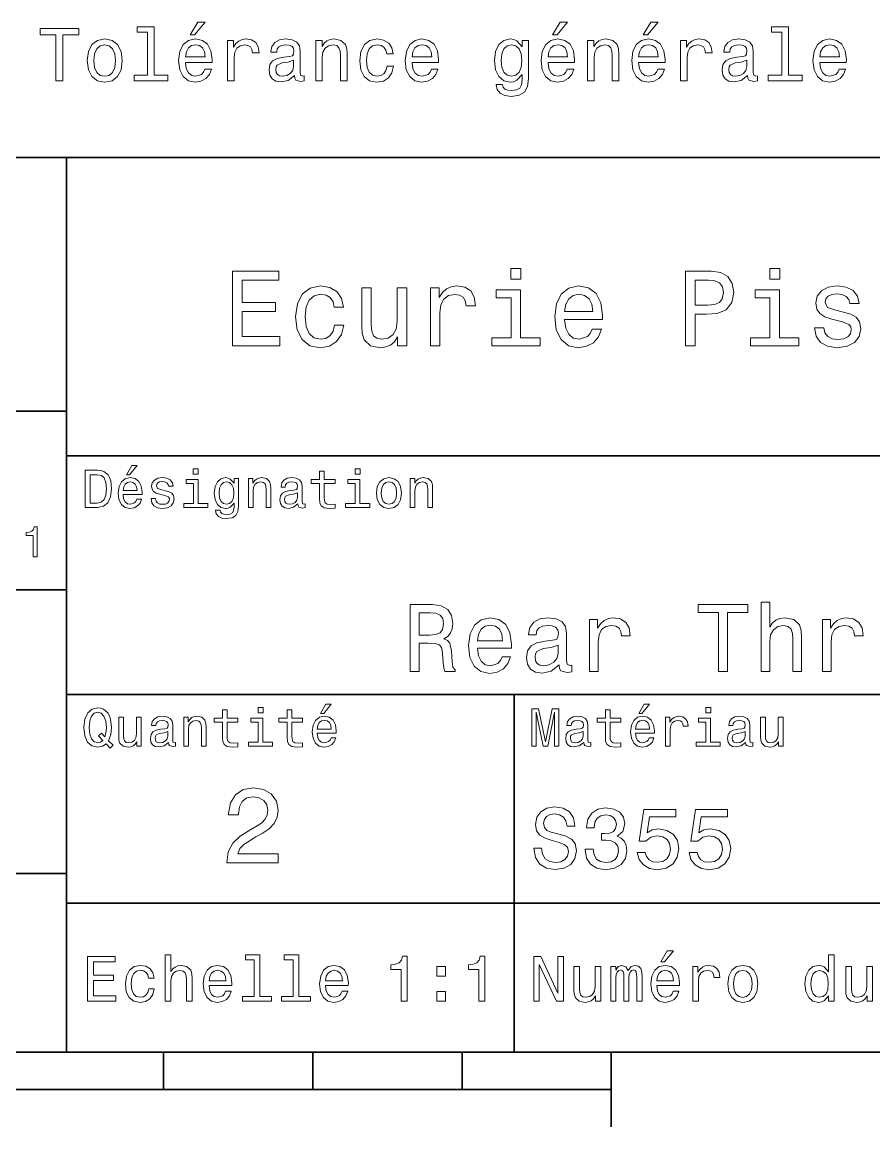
# Model space of a CAD drawing. Extents: x 0 to 297, y 0 to 210.
# Drawn here: x 159 to 216.1, y 5 to 79.1 of the extents above; entities that cross this region are included whole.
import ezdxf

# ---------------------------------------------------------------- set-up
doc = ezdxf.new("R2010")
doc.units = 0

msp = doc.modelspace()

# ---------------------------------------------------------------- linework, layer by layer
at = {"color": 7, "lineweight": 35}
for p, q in [((97, 70), (287, 70)), ((162, 10), (162, 70)), ((97, 53), (162, 53)), ((162, 50), (287, 50)), ((97, 41), (162, 41)), ((162, 34), (287, 34)), ((97, 22), (162, 22)), ((162, 20), (287, 20)), ((10, 10), (287, 10)), ((97, 10), (287, 10)), ((98.5, 7.5), (198.5, 7.5))]:
    msp.add_line(p, q, dxfattribs=at)
at = {"color": 7, "lineweight": 35, "ltscale": 0.35}
msp.add_line((192, 20), (192, 34), dxfattribs=at)
at = {"color": 7, "lineweight": 35, "ltscale": 0.25}
msp.add_line((192, 10), (192, 20), dxfattribs=at)
at = {"color": 7, "lineweight": 35, "ltscale": 0.0625}
for p, q in [((168.5, 10), (168.5, 7.5)), ((178.5, 10), (178.5, 7.5)), ((188.5, 10), (188.5, 7.5))]:
    msp.add_line(p, q, dxfattribs=at)
at = {"color": 7, "lineweight": 35, "ltscale": 0.125}
msp.add_line((198.5, 10), (198.5, 5), dxfattribs=at)
at = {"color": 7, "lineweight": 13}
for points in [[(161.286026, 75.143372), (161.75, 75.143372), (161.75, 78.219742), (162.809082, 78.219742), (162.809082, 78.643372), (160.221909, 78.643372), (160.221909, 78.219742), (161.286026, 78.219742)], [(167.42868, 78.391212), (167.42868, 75.516571), (166.515854, 75.516571), (166.515854, 75.143372), (168.780258, 75.143372), (168.780258, 75.516571), (167.872482, 75.516571), (167.872482, 78.764412), (166.732712, 78.764412), (166.732712, 78.391212)], [(170.278091, 78.219742), (170.575653, 78.219742), (171.276657, 79.077087), (170.782425, 79.077087)], [(194.566284, 78.219742), (194.863831, 78.219742), (195.564835, 79.077087), (195.070602, 79.077087)], [(200.638321, 78.219742), (200.935883, 78.219742), (201.636887, 79.077087), (201.142639, 79.077087)], [(209.932983, 78.391212), (209.932983, 75.516571), (209.020172, 75.516571), (209.020172, 75.143372), (211.284576, 75.143372), (211.284576, 75.516571), (210.376801, 75.516571), (210.376801, 78.764412), (209.23703, 78.764412), (209.23703, 78.391212)], [(163.378967, 76.494957), (163.459656, 75.879684), (163.69165, 75.425789), (164.059799, 75.143372), (164.554031, 75.047554), (165.043228, 75.143372), (165.411377, 75.420746), (165.643372, 75.874641), (165.729111, 76.494957), (165.643372, 77.110229), (165.411377, 77.56916), (165.043228, 77.846542), (164.554031, 77.947403), (164.059799, 77.846542), (163.69165, 77.564117), (163.459656, 77.110229)], [(169.970459, 76.368874), (171.745682, 76.368874), (171.750717, 76.575645), (171.670029, 77.155617), (171.44812, 77.58934), (171.095108, 77.851585), (170.626083, 77.947403), (170.167145, 77.846542), (169.814117, 77.564117), (169.587173, 77.105186), (169.506485, 76.5), (169.582138, 75.879684), (169.809082, 75.425789), (170.157059, 75.143372), (170.610947, 75.047554), (171.004318, 75.113113), (171.327087, 75.284584), (171.564117, 75.556915), (171.700287, 75.920029), (171.261536, 75.920029), (171.170746, 75.7183), (171.039627, 75.567001), (170.666428, 75.445969), (170.378967, 75.501442), (170.162109, 75.677956), (170.020889, 75.965416), (169.970459, 76.353745)], [(172.784576, 75.143372), (173.228394, 75.143372), (173.228394, 76.691643), (173.273773, 77.064842), (173.409943, 77.33213), (173.631851, 77.493515), (173.929398, 77.548988), (174.151291, 77.513687), (174.317719, 77.412827), (174.418594, 77.241356), (174.453888, 77.009369), (174.90274, 77.009369), (174.842224, 77.41787), (174.675797, 77.710373), (174.398422, 77.886887), (174.020172, 77.947403), (173.76297, 77.907059), (173.541061, 77.806198), (173.344376, 77.634727), (173.188034, 77.40274), (173.188034, 77.851585), (172.784576, 77.851585)], [(177.26297, 75.496399), (177.26297, 75.48127), (177.288177, 75.309799), (177.363831, 75.188759), (177.681549, 75.092941), (177.92868, 75.133286), (177.92868, 75.476227), (177.822769, 75.461098), (177.681549, 75.526657), (177.656342, 75.728386), (177.656342, 77.130402), (177.595825, 77.488472), (177.419312, 77.740631), (177.111664, 77.89193), (176.677948, 77.947403), (176.254318, 77.886887), (175.94165, 77.715416), (175.744965, 77.448128), (175.679398, 77.0951), (175.679398, 77.064842), (176.077805, 77.064842), (176.113113, 77.276657), (176.22406, 77.427956), (176.405624, 77.51873), (176.662827, 77.554031), (176.909943, 77.528816), (177.086456, 77.453171), (177.192368, 77.322044), (177.227661, 77.140488), (177.207489, 76.928673), (177.126801, 76.822769), (176.925079, 76.772331), (176.546829, 76.731987), (176.113113, 76.641212), (175.805481, 76.479828), (175.623917, 76.227669), (175.568451, 75.854469), (175.618881, 75.521614), (175.775223, 75.274498), (176.027374, 75.118156), (176.375366, 75.062683), (176.844376, 75.168587)], [(178.690201, 75.143372), (179.134003, 75.143372), (179.134003, 76.706772), (179.179398, 77.064842), (179.325653, 77.327087), (179.552597, 77.488472), (179.855194, 77.548988), (180.09726, 77.498558), (180.248566, 77.362389), (180.324203, 77.135445), (180.349426, 76.832855), (180.349426, 75.143372), (180.793228, 75.143372), (180.793228, 76.92363), (180.773056, 77.2817), (180.682281, 77.579254), (180.384735, 77.851585), (179.920746, 77.947403), (179.663544, 77.912102), (179.446686, 77.816284), (179.260086, 77.6549), (179.113831, 77.438042), (179.113831, 77.851585), (178.690201, 77.851585)], [(183.451004, 76.953888), (183.889771, 76.953888), (183.798996, 77.357346), (183.582138, 77.675072), (183.244232, 77.871758), (182.805481, 77.947403), (182.32132, 77.846542), (181.953171, 77.564117), (181.721191, 77.105186), (181.640488, 76.489914), (181.716141, 75.879684), (181.943085, 75.425789), (182.301147, 75.143372), (182.790344, 75.047554), (183.22406, 75.123199), (183.561966, 75.335014), (183.793945, 75.66787), (183.894806, 76.111671), (183.471191, 76.111671), (183.395538, 75.829254), (183.254318, 75.617432), (183.052597, 75.486313), (182.805481, 75.445969), (182.497833, 75.511528), (182.27594, 75.713257), (182.139771, 76.041069), (182.094376, 76.505043), (182.139771, 76.958931), (182.280975, 77.286743), (182.507935, 77.488472), (182.805481, 77.559074), (183.067719, 77.513687), (183.264404, 77.397697), (183.395538, 77.206055)], [(185.150574, 76.368874), (186.925797, 76.368874), (186.930832, 76.575645), (186.850143, 77.155617), (186.628235, 77.58934), (186.275223, 77.851585), (185.806198, 77.947403), (185.34726, 77.846542), (184.994232, 77.564117), (184.767288, 77.105186), (184.6866, 76.5), (184.762253, 75.879684), (184.989197, 75.425789), (185.337173, 75.143372), (185.791061, 75.047554), (186.184433, 75.113113), (186.507202, 75.284584), (186.744232, 75.556915), (186.880402, 75.920029), (186.44165, 75.920029), (186.350861, 75.7183), (186.219742, 75.567001), (185.846542, 75.445969), (185.559082, 75.501442), (185.342224, 75.677956), (185.201004, 75.965416), (185.150574, 76.353745)], [(192.942368, 75.264412), (192.942368, 77.851585), (192.518738, 77.851585), (192.518738, 77.412827), (192.170746, 77.811241), (191.958939, 77.912102), (191.721893, 77.947403), (191.293228, 77.846542), (190.960373, 77.564117), (190.743515, 77.110229), (190.667862, 76.5), (190.743515, 75.884727), (190.960373, 75.430832), (191.293228, 75.143372), (191.721893, 75.047554), (191.963974, 75.082855), (192.16571, 75.17363), (192.518738, 75.556915), (192.518738, 75.17363), (192.478394, 74.87104), (192.367432, 74.654175), (192.155609, 74.528099), (191.837891, 74.482712), (191.560516, 74.51297), (191.363831, 74.588615), (191.247833, 74.719742), (191.21254, 74.896255), (190.783859, 74.896255), (190.783859, 74.876083), (190.849426, 74.553314), (191.051147, 74.311241), (191.373917, 74.1549), (191.812683, 74.099426), (192.337173, 74.175072), (192.68515, 74.386887), (192.881836, 74.755043)], [(194.258636, 76.368874), (196.033859, 76.368874), (196.03891, 76.575645), (195.958206, 77.155617), (195.736313, 77.58934), (195.383286, 77.851585), (194.914261, 77.947403), (194.455322, 77.846542), (194.102295, 77.564117), (193.875366, 77.105186), (193.794662, 76.5), (193.870316, 75.879684), (194.09726, 75.425789), (194.445251, 75.143372), (194.899139, 75.047554), (195.292511, 75.113113), (195.615265, 75.284584), (195.852295, 75.556915), (195.988464, 75.920029), (195.549713, 75.920029), (195.458923, 75.7183), (195.327805, 75.567001), (194.954605, 75.445969), (194.667145, 75.501442), (194.450287, 75.677956), (194.309082, 75.965416), (194.258636, 76.353745)], [(196.906342, 75.143372), (197.350143, 75.143372), (197.350143, 76.706772), (197.395538, 77.064842), (197.541779, 77.327087), (197.768738, 77.488472), (198.07132, 77.548988), (198.3134, 77.498558), (198.464691, 77.362389), (198.540344, 77.135445), (198.565552, 76.832855), (198.565552, 75.143372), (199.009369, 75.143372), (199.009369, 76.92363), (198.989197, 77.2817), (198.898407, 77.579254), (198.600861, 77.851585), (198.136887, 77.947403), (197.879684, 77.912102), (197.662827, 77.816284), (197.476227, 77.6549), (197.329971, 77.438042), (197.329971, 77.851585), (196.906342, 77.851585)], [(200.330688, 76.368874), (202.105896, 76.368874), (202.110947, 76.575645), (202.030258, 77.155617), (201.80835, 77.58934), (201.455322, 77.851585), (200.986313, 77.947403), (200.527374, 77.846542), (200.174347, 77.564117), (199.947403, 77.105186), (199.866714, 76.5), (199.942352, 75.879684), (200.169312, 75.425789), (200.517288, 75.143372), (200.971176, 75.047554), (201.364548, 75.113113), (201.687317, 75.284584), (201.924347, 75.556915), (202.060516, 75.920029), (201.62175, 75.920029), (201.530975, 75.7183), (201.399857, 75.567001), (201.026657, 75.445969), (200.739197, 75.501442), (200.522339, 75.677956), (200.381119, 75.965416), (200.330688, 76.353745)], [(203.144806, 75.143372), (203.588608, 75.143372), (203.588608, 76.691643), (203.634003, 77.064842), (203.770172, 77.33213), (203.992065, 77.493515), (204.289612, 77.548988), (204.51152, 77.513687), (204.677948, 77.412827), (204.778809, 77.241356), (204.814117, 77.009369), (205.26297, 77.009369), (205.202454, 77.41787), (205.036011, 77.710373), (204.758636, 77.886887), (204.380402, 77.947403), (204.123199, 77.907059), (203.901291, 77.806198), (203.704605, 77.634727), (203.548264, 77.40274), (203.548264, 77.851585), (203.144806, 77.851585)], [(207.623199, 75.496399), (207.623199, 75.48127), (207.648407, 75.309799), (207.72406, 75.188759), (208.041779, 75.092941), (208.288895, 75.133286), (208.288895, 75.476227), (208.182983, 75.461098), (208.041779, 75.526657), (208.016571, 75.728386), (208.016571, 77.130402), (207.956055, 77.488472), (207.779541, 77.740631), (207.471893, 77.89193), (207.038177, 77.947403), (206.614548, 77.886887), (206.301865, 77.715416), (206.105179, 77.448128), (206.039612, 77.0951), (206.039612, 77.064842), (206.438034, 77.064842), (206.473343, 77.276657), (206.58429, 77.427956), (206.765839, 77.51873), (207.023041, 77.554031), (207.270172, 77.528816), (207.446686, 77.453171), (207.552582, 77.322044), (207.587891, 77.140488), (207.567719, 76.928673), (207.48703, 76.822769), (207.285294, 76.772331), (206.907059, 76.731987), (206.473343, 76.641212), (206.165695, 76.479828), (205.984146, 76.227669), (205.928665, 75.854469), (205.979095, 75.521614), (206.135437, 75.274498), (206.387604, 75.118156), (206.73558, 75.062683), (207.204605, 75.168587)], [(212.474777, 76.368874), (214.25, 76.368874), (214.255035, 76.575645), (214.174347, 77.155617), (213.952438, 77.58934), (213.599411, 77.851585), (213.130402, 77.947403), (212.671463, 77.846542), (212.318436, 77.564117), (212.091492, 77.105186), (212.010803, 76.5), (212.086456, 75.879684), (212.313385, 75.425789), (212.661377, 75.143372), (213.115265, 75.047554), (213.508636, 75.113113), (213.831406, 75.284584), (214.068436, 75.556915), (214.204605, 75.920029), (213.765839, 75.920029), (213.675064, 75.7183), (213.543945, 75.567001), (213.170746, 75.445969), (212.88327, 75.501442), (212.666412, 75.677956), (212.525208, 75.965416), (212.474777, 76.353745)], [(163.832855, 76.5), (163.878235, 76.953888), (164.019455, 77.2817), (164.246399, 77.483429), (164.554031, 77.554031), (164.856628, 77.483429), (165.083572, 77.286743), (165.224777, 76.953888), (165.275223, 76.5), (165.224777, 76.041069), (165.083572, 75.708214), (164.856628, 75.506485), (164.554031, 75.440926), (164.246399, 75.506485), (164.019455, 75.708214), (163.878235, 76.041069)], [(169.970459, 76.742073), (170.02594, 77.090057), (170.162109, 77.34726), (170.368881, 77.503601), (170.641205, 77.559074), (170.908508, 77.503601), (171.11528, 77.34726), (171.241348, 77.090057), (171.286743, 76.742073)], [(185.150574, 76.742073), (185.206055, 77.090057), (185.342224, 77.34726), (185.548996, 77.503601), (185.82132, 77.559074), (186.088623, 77.503601), (186.295395, 77.34726), (186.421478, 77.090057), (186.466858, 76.742073)], [(191.126801, 76.5), (191.172195, 76.948845), (191.30835, 77.2817), (191.520172, 77.478386), (191.802597, 77.548988), (192.100143, 77.478386), (192.322052, 77.2817), (192.458221, 76.948845), (192.508636, 76.5), (192.458221, 76.041069), (192.322052, 75.713257), (192.100143, 75.511528), (191.802597, 75.445969), (191.520172, 75.511528), (191.30835, 75.713257), (191.172195, 76.046112)], [(194.258636, 76.742073), (194.314117, 77.090057), (194.450287, 77.34726), (194.657059, 77.503601), (194.929398, 77.559074), (195.196686, 77.503601), (195.403458, 77.34726), (195.529541, 77.090057), (195.574921, 76.742073)], [(200.330688, 76.742073), (200.386169, 77.090057), (200.522339, 77.34726), (200.729095, 77.503601), (201.001434, 77.559074), (201.268738, 77.503601), (201.475494, 77.34726), (201.601578, 77.090057), (201.646973, 76.742073)], [(212.474777, 76.742073), (212.530243, 77.090057), (212.666412, 77.34726), (212.873199, 77.503601), (213.145523, 77.559074), (213.412811, 77.503601), (213.619598, 77.34726), (213.745667, 77.090057), (213.791061, 76.742073)], [(177.21254, 76.091499), (177.152023, 75.829254), (176.990631, 75.627518), (176.748566, 75.496399), (176.451004, 75.451012), (176.259369, 75.476227), (176.123199, 75.556915), (176.03746, 75.698128), (176.012253, 75.894814), (176.032425, 76.071327), (176.113113, 76.197403), (176.435883, 76.338615), (176.844376, 76.399132), (177.21254, 76.520172)], [(207.572754, 76.091499), (207.512238, 75.829254), (207.350861, 75.627518), (207.10878, 75.496399), (206.811234, 75.451012), (206.619598, 75.476227), (206.483429, 75.556915), (206.39769, 75.698128), (206.372467, 75.894814), (206.392639, 76.071327), (206.473343, 76.197403), (206.796112, 76.338615), (207.204605, 76.399132), (207.572754, 76.520172)], [(173.109512, 57.381123), (176.279541, 57.381123), (176.279541, 57.986309), (173.772339, 57.986309), (173.772339, 59.679394), (176.005768, 59.679394), (176.005768, 60.277374), (173.772339, 60.277374), (173.772339, 61.775936), (176.221893, 61.775936), (176.221893, 62.381123), (173.109512, 62.381123)], [(192.439484, 62.554031), (191.769455, 62.554031), (191.769455, 61.833572), (192.439484, 61.833572)], [(203.462524, 57.381123), (204.125351, 57.381123), (204.125351, 59.492073), (204.860229, 59.492073), (205.602295, 59.528095), (206.193085, 59.780258), (206.574921, 60.270172), (206.704605, 60.940201), (206.603745, 61.559795), (206.315552, 62.013687), (205.840057, 62.287464), (205.191635, 62.381123), (203.462524, 62.381123)], [(209.788177, 62.554031), (209.118149, 62.554031), (209.118149, 61.833572), (209.788177, 61.833572)], [(205.01152, 61.76873), (205.443802, 61.725502), (205.760803, 61.588615), (205.94812, 61.336452), (206.01297, 60.940201), (205.940918, 60.522331), (205.746399, 60.270172), (205.414978, 60.140488), (204.96109, 60.104465), (204.125351, 60.104465), (204.125351, 61.76873)], [(179.932281, 59.967579), (180.559082, 59.967579), (180.429398, 60.543945), (180.119598, 60.997837), (179.636887, 61.278816), (179.010086, 61.386887), (178.318436, 61.242794), (177.792511, 60.839336), (177.46109, 60.183716), (177.345825, 59.304752), (177.453888, 58.432995), (177.778091, 57.78458), (178.289627, 57.381123), (178.988464, 57.244236), (179.608063, 57.352303), (180.090775, 57.6549), (180.42218, 58.130402), (180.566284, 58.764408), (179.96109, 58.764408), (179.853027, 58.36095), (179.651291, 58.058357), (179.363113, 57.871037), (179.010086, 57.8134), (178.570602, 57.907059), (178.253601, 58.195244), (178.059082, 58.663544), (177.994232, 59.326366), (178.059082, 59.974781), (178.260803, 60.443081), (178.585007, 60.731266), (179.010086, 60.83213), (179.38472, 60.767288), (179.66571, 60.601585), (179.853027, 60.327808)], [(184.788177, 61.25), (184.154175, 61.25), (184.154175, 59.016571), (184.082123, 58.497837), (183.873199, 58.123196), (183.548996, 57.892651), (183.123917, 57.820602), (182.785294, 57.878242), (182.569168, 58.051151), (182.446686, 58.346542), (182.417862, 58.764408), (182.417862, 61.25), (181.783859, 61.25), (181.783859, 58.706772), (181.805481, 58.195244), (181.942368, 57.770172), (182.360229, 57.381123), (183.030258, 57.244236), (183.390488, 57.294666), (183.700287, 57.424351), (183.966858, 57.647694), (184.182999, 57.971901), (184.182999, 57.381123), (184.788177, 57.381123)], [(186.380402, 57.381123), (187.014404, 57.381123), (187.014404, 59.592937), (187.079254, 60.12608), (187.273773, 60.507923), (187.590775, 60.738472), (188.015854, 60.817722), (188.332855, 60.767288), (188.570602, 60.623199), (188.714691, 60.378242), (188.765121, 60.046829), (189.406342, 60.046829), (189.319885, 60.630402), (189.082123, 61.048271), (188.685883, 61.30043), (188.145538, 61.386887), (187.778091, 61.32925), (187.46109, 61.185158), (187.180115, 60.940201), (186.956772, 60.608788), (186.956772, 61.25), (186.380402, 61.25)], [(192.417862, 57.914265), (192.417862, 61.120316), (190.789627, 61.120316), (190.789627, 60.579971), (191.783859, 60.579971), (191.783859, 57.914265), (190.48703, 57.914265), (190.48703, 57.381123), (193.729111, 57.381123), (193.729111, 57.914265)], [(195.37175, 59.131844), (197.907776, 59.131844), (197.914978, 59.427231), (197.799713, 60.255764), (197.482712, 60.875359), (196.978378, 61.25), (196.30835, 61.386887), (195.65274, 61.242794), (195.148407, 60.839336), (194.824203, 60.183716), (194.708923, 59.319164), (194.817001, 58.432995), (195.141205, 57.78458), (195.638321, 57.381123), (196.286743, 57.244236), (196.848694, 57.337894), (197.309799, 57.582851), (197.648407, 57.971901), (197.842941, 58.490631), (197.216141, 58.490631), (197.086456, 58.20245), (196.899139, 57.986309), (196.365997, 57.8134), (195.955322, 57.892651), (195.645538, 58.14481), (195.443802, 58.555473), (195.37175, 59.110229)], [(195.37175, 59.664986), (195.451004, 60.162102), (195.645538, 60.529537), (195.940918, 60.75288), (196.329971, 60.83213), (196.711807, 60.75288), (197.007202, 60.529537), (197.187317, 60.162102), (197.252167, 59.664986)], [(209.766571, 57.914265), (209.766571, 61.120316), (208.138321, 61.120316), (208.138321, 60.579971), (209.132568, 60.579971), (209.132568, 57.914265), (207.835724, 57.914265), (207.835724, 57.381123), (211.077805, 57.381123), (211.077805, 57.914265)], [(214.060516, 59.636166), (213.44812, 59.780258), (212.994232, 59.945965), (212.842941, 60.28458), (212.886169, 60.522331), (213.03746, 60.695244), (213.282425, 60.803314), (213.635437, 60.846542), (213.97406, 60.803314), (214.240631, 60.67363), (214.413544, 60.479107), (214.485596, 60.219738), (215.105194, 60.219738), (215.105194, 60.23415), (214.997116, 60.70245), (214.701721, 61.069885), (214.240631, 61.30043), (213.635437, 61.386887), (213.023056, 61.30043), (212.57637, 61.062679), (212.29538, 60.709652), (212.208939, 60.262966), (212.273773, 59.830688), (212.475494, 59.528095), (212.806915, 59.311958), (213.289627, 59.16066), (213.995682, 58.987751), (214.427948, 58.807636), (214.543228, 58.663544), (214.586456, 58.447407), (214.521606, 58.180836), (214.348694, 57.979107), (214.067719, 57.849422), (213.693085, 57.806194), (213.296829, 57.849422), (213.008636, 58.000721), (212.814117, 58.245674), (212.734863, 58.584293), (212.122482, 58.584293), (212.223343, 58.007923), (212.518738, 57.590057), (212.98703, 57.337894), (213.635437, 57.244236), (214.312683, 57.337894), (214.809799, 57.590057), (215.112396, 57.993515), (215.220459, 58.519451), (215.141205, 58.973343), (214.917862, 59.283138), (214.55043, 59.484871)], [(164.080688, 49.030979), (163.248566, 49.030979), (163.248566, 46.530979), (164.080688, 46.530979), (164.473343, 46.610229), (164.765137, 46.851585), (164.945251, 47.244236), (165.010086, 47.780979), (164.952454, 48.328529), (164.880402, 48.544666), (164.779541, 48.717579), (164.487747, 48.951729), (164.296829, 49.009365)], [(166.004318, 48.728386), (166.216858, 48.728386), (166.717575, 49.340778), (166.364548, 49.340778)], [(170.824203, 49.117435), (170.489197, 49.117435), (170.489197, 48.757202), (170.824203, 48.757202)], [(178.943802, 48.130402), (178.943802, 47.161381), (178.965424, 46.84798), (179.066284, 46.631844), (179.268005, 46.505764), (179.610229, 46.462536), (179.984863, 46.480545), (179.984863, 46.754322), (179.71109, 46.732708), (179.46254, 46.761528), (179.329254, 46.851585), (179.271606, 47.00288), (179.260803, 47.215416), (179.260803, 48.130402), (179.984863, 48.130402), (179.984863, 48.400574), (179.260803, 48.400574), (179.260803, 48.966137), (178.943802, 48.966137), (178.943802, 48.400574), (178.396255, 48.400574), (178.396255, 48.130402)], [(181.667145, 49.117435), (181.332138, 49.117435), (181.332138, 48.757202), (181.667145, 48.757202)], [(164.055481, 48.731987), (164.329254, 48.677952), (164.516571, 48.512245), (164.628235, 48.216858), (164.664261, 47.780979), (164.624634, 47.359509), (164.51297, 47.064121), (164.322052, 46.887608), (164.055481, 46.829971), (163.583572, 46.829971), (163.583572, 48.731987)], [(165.784576, 47.406338), (167.052597, 47.406338), (167.056198, 47.554035), (166.998566, 47.9683), (166.840057, 48.278099), (166.587891, 48.465416), (166.252884, 48.533859), (165.925079, 48.461815), (165.672913, 48.260086), (165.510803, 47.932278), (165.453171, 47.5), (165.507202, 47.056915), (165.669312, 46.732708), (165.917862, 46.530979), (166.242081, 46.462536), (166.523056, 46.509365), (166.753601, 46.631844), (166.922913, 46.826366), (167.020172, 47.085735), (166.706772, 47.085735), (166.641937, 46.941643), (166.548264, 46.833572), (166.281708, 46.747116), (166.07637, 46.786743), (165.921463, 46.912823), (165.820602, 47.118156), (165.784576, 47.395531)], [(165.784576, 47.672909), (165.824203, 47.921471), (165.921463, 48.105186), (166.069168, 48.216858), (166.263687, 48.256485), (166.454605, 48.216858), (166.60231, 48.105186), (166.692368, 47.921471), (166.724777, 47.672909)], [(168.623199, 47.658501), (168.317001, 47.730545), (168.090057, 47.8134), (168.014404, 47.982708), (168.036026, 48.101585), (168.111664, 48.188038), (168.234146, 48.242073), (168.41066, 48.263687), (168.579971, 48.242073), (168.713257, 48.177231), (168.799713, 48.079971), (168.835739, 47.950287), (169.145538, 47.950287), (169.145538, 47.957493), (169.091492, 48.191643), (168.943802, 48.375359), (168.713257, 48.490635), (168.41066, 48.533859), (168.104462, 48.490635), (167.881119, 48.371758), (167.740631, 48.195244), (167.697403, 47.971901), (167.729828, 47.755764), (167.830688, 47.604465), (167.996399, 47.496399), (168.237747, 47.42075), (168.590775, 47.334293), (168.806915, 47.244236), (168.864548, 47.172188), (168.886169, 47.064121), (168.853745, 46.930836), (168.767288, 46.829971), (168.626801, 46.765129), (168.439484, 46.743515), (168.241348, 46.765129), (168.09726, 46.840778), (168, 46.963257), (167.960373, 47.132565), (167.654175, 47.132565), (167.704605, 46.844379), (167.85231, 46.635445), (168.086456, 46.509365), (168.41066, 46.462536), (168.749283, 46.509365), (168.997833, 46.635445), (169.149139, 46.837173), (169.203171, 47.100143), (169.163544, 47.327087), (169.05188, 47.481987), (168.868149, 47.582851)], [(170.8134, 46.79755), (170.8134, 48.400574), (169.999283, 48.400574), (169.999283, 48.130402), (170.496399, 48.130402), (170.496399, 46.79755), (169.847977, 46.79755), (169.847977, 46.530979), (171.469025, 46.530979), (171.469025, 46.79755)], [(173.518738, 46.617435), (173.518738, 48.465416), (173.216141, 48.465416), (173.216141, 48.152016), (172.967575, 48.4366), (172.816284, 48.508644), (172.646973, 48.533859), (172.340775, 48.461815), (172.103027, 48.260086), (171.94812, 47.935879), (171.894089, 47.5), (171.94812, 47.060516), (172.103027, 46.736309), (172.340775, 46.530979), (172.646973, 46.462536), (172.819885, 46.487751), (172.963974, 46.552593), (173.216141, 46.826366), (173.216141, 46.552593), (173.187317, 46.336456), (173.108063, 46.181557), (172.956772, 46.091499), (172.729828, 46.059078), (172.531708, 46.080692), (172.391205, 46.134727), (172.30835, 46.228386), (172.283142, 46.354465), (171.976944, 46.354465), (171.976944, 46.340057), (172.023773, 46.109509), (172.167862, 45.9366), (172.398407, 45.824928), (172.711823, 45.785301), (173.086456, 45.839336), (173.335022, 45.990635), (173.47551, 46.253601)], [(172.221909, 47.5), (172.254318, 47.820606), (172.351593, 48.058357), (172.502884, 48.198845), (172.704605, 48.249279), (172.917145, 48.198845), (173.075653, 48.058357), (173.172913, 47.820606), (173.208939, 47.5), (173.172913, 47.172188), (173.075653, 46.938038), (172.917145, 46.793949), (172.704605, 46.747116), (172.502884, 46.793949), (172.351593, 46.938038), (172.254318, 47.175793)], [(174.181549, 46.530979), (174.498566, 46.530979), (174.498566, 47.647694), (174.530975, 47.903458), (174.635452, 48.090778), (174.797546, 48.206051), (175.013687, 48.249279), (175.1866, 48.213257), (175.294662, 48.115993), (175.348709, 47.953888), (175.366714, 47.737751), (175.366714, 46.530979), (175.683716, 46.530979), (175.683716, 47.802593), (175.669312, 48.058357), (175.604462, 48.270893), (175.391937, 48.465416), (175.060516, 48.533859), (174.876801, 48.508644), (174.721909, 48.440201), (174.588623, 48.324928), (174.484146, 48.170029), (174.484146, 48.465416), (174.181549, 48.465416)], [(177.499283, 46.783142), (177.499283, 46.772335), (177.517288, 46.649857), (177.57132, 46.5634), (177.798264, 46.494957), (177.974777, 46.523773), (177.974777, 46.76873), (177.899139, 46.757923), (177.798264, 46.804756), (177.780258, 46.948845), (177.780258, 47.950287), (177.73703, 48.206051), (177.610947, 48.386166), (177.391205, 48.494236), (177.081406, 48.533859), (176.778824, 48.490635), (176.555481, 48.368156), (176.414978, 48.177231), (176.368149, 47.925072), (176.368149, 47.903458), (176.65274, 47.903458), (176.677948, 48.054756), (176.757202, 48.162823), (176.886887, 48.227665), (177.070602, 48.25288), (177.247116, 48.234871), (177.373199, 48.180836), (177.448853, 48.087173), (177.47406, 47.957493), (177.459656, 47.806194), (177.402023, 47.730545), (177.257919, 47.694523), (176.987747, 47.665707), (176.677948, 47.600864), (176.458206, 47.485592), (176.328537, 47.305473), (176.28891, 47.038906), (176.324921, 46.801151), (176.4366, 46.624638), (176.616714, 46.512966), (176.86528, 46.473343), (177.200287, 46.548992)], [(181.656342, 46.79755), (181.656342, 48.400574), (180.842224, 48.400574), (180.842224, 48.130402), (181.33934, 48.130402), (181.33934, 46.79755), (180.690918, 46.79755), (180.690918, 46.530979), (182.311966, 46.530979), (182.311966, 46.79755)], [(182.762253, 47.496399), (182.819885, 47.056915), (182.985596, 46.732708), (183.248566, 46.530979), (183.601593, 46.462536), (183.951004, 46.530979), (184.213974, 46.729107), (184.379684, 47.053314), (184.440918, 47.496399), (184.379684, 47.935879), (184.213974, 48.263687), (183.951004, 48.461815), (183.601593, 48.533859), (183.248566, 48.461815), (182.985596, 48.260086), (182.819885, 47.935879)], [(183.086456, 47.5), (183.118881, 47.824207), (183.219742, 48.058357), (183.381851, 48.20245), (183.601593, 48.25288), (183.817719, 48.20245), (183.979828, 48.061958), (184.080688, 47.824207), (184.116714, 47.5), (184.080688, 47.172188), (183.979828, 46.934437), (183.817719, 46.790344), (183.601593, 46.743515), (183.381851, 46.790344), (183.219742, 46.934437), (183.118881, 47.172188)], [(185.024506, 46.530979), (185.341492, 46.530979), (185.341492, 47.647694), (185.373917, 47.903458), (185.478394, 48.090778), (185.640488, 48.206051), (185.856628, 48.249279), (186.029541, 48.213257), (186.137604, 48.115993), (186.19165, 47.953888), (186.209656, 47.737751), (186.209656, 46.530979), (186.526657, 46.530979), (186.526657, 47.802593), (186.512253, 48.058357), (186.447403, 48.270893), (186.234879, 48.465416), (185.903458, 48.533859), (185.719742, 48.508644), (185.56485, 48.440201), (185.431564, 48.324928), (185.327087, 48.170029), (185.327087, 48.465416), (185.024506, 48.465416)], [(177.463257, 47.208214), (177.420029, 47.020893), (177.304749, 46.876801), (177.131851, 46.783142), (176.919312, 46.750721), (176.782425, 46.76873), (176.68515, 46.826366), (176.623917, 46.927231), (176.605911, 47.067722), (176.620316, 47.193802), (176.677948, 47.283859), (176.908508, 47.384727), (177.200287, 47.427952), (177.463257, 47.514408)], [(159.755051, 43.224785), (160.017288, 43.224785), (160.017288, 45.239193), (159.821335, 45.239193), (159.769455, 45.0634), (159.66571, 44.945248), (159.507202, 44.876083), (159.288193, 44.853027), (159.288193, 44.648415), (159.755051, 44.648415)], [(185.019455, 35.530258), (185.622482, 35.530258), (185.622482, 37.430115), (186.238464, 37.430115), (186.692368, 37.41066), (186.977661, 37.319885), (187.133286, 37.105907), (187.19812, 36.723343), (187.230545, 36.139767), (187.269455, 35.757202), (187.34726, 35.530258), (188.028091, 35.530258), (188.028091, 35.653458), (187.878967, 35.835014), (187.827087, 36.172188), (187.781693, 36.898415), (187.671463, 37.4366), (187.522339, 37.605186), (187.28891, 37.728386), (187.548264, 37.890488), (187.729828, 38.117435), (187.846542, 38.402737), (187.885452, 38.746395), (187.794662, 39.291065), (187.535294, 39.699566), (187.107346, 39.945965), (186.523773, 40.030258), (185.019455, 40.030258)], [(205.684433, 35.530258), (206.280975, 35.530258), (206.280975, 39.485588), (207.642654, 39.485588), (207.642654, 40.030258), (204.316284, 40.030258), (204.316284, 39.485588), (205.684433, 39.485588)], [(208.543945, 35.530258), (209.114548, 35.530258), (209.114548, 37.540344), (209.172913, 38.000721), (209.360947, 38.337894), (209.65274, 38.545387), (210.041779, 38.623199), (210.353027, 38.558357), (210.547546, 38.383286), (210.644806, 38.091499), (210.677231, 37.70245), (210.677231, 35.530258), (211.247833, 35.530258), (211.247833, 37.819164), (211.221893, 38.279537), (211.105194, 38.662102), (210.722626, 39.012245), (210.126083, 39.135445), (209.80188, 39.090057), (209.523056, 38.966858), (209.289627, 38.772331), (209.114548, 38.506485), (209.114548, 40.185879), (208.543945, 40.185879)], [(186.355179, 39.479107), (186.750717, 39.440201), (187.029541, 39.317001), (187.204605, 39.090057), (187.26297, 38.733429), (187.19812, 38.357346), (187.023056, 38.130402), (186.724777, 38.013687), (186.316284, 37.981266), (185.622482, 37.981266), (185.622482, 39.479107)], [(189.52594, 37.105907), (191.80835, 37.105907), (191.814835, 37.371758), (191.71109, 38.117435), (191.425797, 38.675072), (190.971893, 39.012245), (190.368881, 39.135445), (189.778824, 39.005764), (189.324921, 38.642651), (189.033142, 38.052593), (188.929398, 37.274494), (189.026657, 36.476944), (189.318436, 35.893372), (189.765854, 35.530258), (190.349426, 35.407059), (190.855179, 35.491352), (191.270172, 35.711815), (191.574921, 36.061958), (191.75, 36.528816), (191.185883, 36.528816), (191.069168, 36.269451), (190.900574, 36.074928), (190.420746, 35.919308), (190.051147, 35.990631), (189.772339, 36.217579), (189.590775, 36.587173), (189.52594, 37.086452)], [(189.52594, 37.585735), (189.59726, 38.033138), (189.772339, 38.363831), (190.038177, 38.564842), (190.388321, 38.636166), (190.731995, 38.564842), (190.997833, 38.363831), (191.159943, 38.033138), (191.218292, 37.585735)], [(194.998566, 35.98415), (194.998566, 35.964695), (195.030975, 35.744236), (195.128235, 35.588615), (195.536743, 35.465416), (195.854462, 35.517288), (195.854462, 35.958214), (195.718292, 35.938759), (195.536743, 36.023052), (195.504318, 36.282421), (195.504318, 38.085014), (195.426514, 38.545387), (195.19957, 38.869595), (194.804031, 39.064121), (194.246399, 39.135445), (193.701721, 39.057636), (193.299713, 38.837173), (193.046829, 38.493515), (192.96254, 38.039623), (192.96254, 38.000721), (193.474777, 38.000721), (193.520172, 38.273052), (193.662827, 38.467579), (193.896255, 38.584293), (194.226944, 38.629681), (194.544662, 38.59726), (194.771606, 38.5), (194.907776, 38.331409), (194.953171, 38.09798), (194.927231, 37.825645), (194.823486, 37.68948), (194.564117, 37.624638), (194.077805, 37.572765), (193.520172, 37.456051), (193.124634, 37.248558), (192.891205, 36.924351), (192.819885, 36.444523), (192.88472, 36.016571), (193.085739, 35.698845), (193.409943, 35.497837), (193.857346, 35.426514), (194.460373, 35.562679)], [(197.047546, 35.530258), (197.618149, 35.530258), (197.618149, 37.520893), (197.676514, 38.000721), (197.851578, 38.344379), (198.136887, 38.551872), (198.519455, 38.623199), (198.804749, 38.577808), (199.018738, 38.448124), (199.148407, 38.227665), (199.193802, 37.929394), (199.770889, 37.929394), (199.693085, 38.454609), (199.479111, 38.830692), (199.122482, 39.057636), (198.636169, 39.135445), (198.305481, 39.083572), (198.020172, 38.953888), (197.767288, 38.733429), (197.566284, 38.435158), (197.566284, 39.012245), (197.047546, 39.012245)], [(212.661377, 35.530258), (213.231995, 35.530258), (213.231995, 37.520893), (213.290344, 38.000721), (213.465424, 38.344379), (213.750717, 38.551872), (214.133286, 38.623199), (214.418579, 38.577808), (214.632568, 38.448124), (214.762238, 38.227665), (214.807632, 37.929394), (215.38472, 37.929394), (215.306915, 38.454609), (215.092941, 38.830692), (214.736313, 39.057636), (214.25, 39.135445), (213.919312, 39.083572), (213.634003, 38.953888), (213.381119, 38.733429), (213.180115, 38.435158), (213.180115, 39.012245), (212.661377, 39.012245)], [(194.933716, 36.749279), (194.855911, 36.412102), (194.648407, 36.152737), (194.337173, 35.98415), (193.954605, 35.925793), (193.708206, 35.958214), (193.533142, 36.061958), (193.422913, 36.243515), (193.390488, 36.496395), (193.416428, 36.723343), (193.520172, 36.885445), (193.93515, 37.067001), (194.460373, 37.14481), (194.933716, 37.30043)], [(179.015854, 32.728386), (179.228394, 32.728386), (179.729111, 33.340778), (179.376083, 33.340778)], [(200.341492, 32.728386), (200.554031, 32.728386), (201.054749, 33.340778), (200.701736, 33.340778)], [(164.642654, 30.685879), (164.916428, 30.401297), (165.107346, 30.592218), (164.811966, 30.894812), (164.963257, 31.305475), (165.010086, 31.780979), (164.941635, 32.339336), (164.862396, 32.56628), (164.757919, 32.753601), (164.46254, 33.009365), (164.282425, 33.074207), (164.08429, 33.099422), (163.702454, 33.009365), (163.41066, 32.757202), (163.223343, 32.342937), (163.158508, 31.780979), (163.223343, 31.219019), (163.407059, 30.804754), (163.698853, 30.54899), (164.08429, 30.462536), (164.39769, 30.520172)], [(164.41571, 30.916426), (164.260803, 30.801151), (164.08429, 30.765129), (163.850143, 30.829971), (163.666428, 31.024494), (163.543945, 31.341497), (163.504318, 31.780979), (163.543945, 32.216858), (163.662827, 32.537464), (163.846542, 32.731987), (164.08429, 32.80043), (164.318451, 32.731987), (164.502167, 32.533859), (164.621033, 32.213257), (164.664261, 31.780979), (164.631851, 31.40634), (164.5634, 31.150576), (164.329254, 31.395533), (164.13472, 31.211815)], [(172.438034, 32.130402), (172.438034, 31.161383), (172.459656, 30.847982), (172.560516, 30.631844), (172.762253, 30.505762), (173.104462, 30.462536), (173.479111, 30.480547), (173.479111, 30.754322), (173.205338, 30.732708), (172.956772, 30.761526), (172.823486, 30.851583), (172.765854, 31.002882), (172.755035, 31.215418), (172.755035, 32.130402), (173.479111, 32.130402), (173.479111, 32.400574), (172.755035, 32.400574), (172.755035, 32.966137), (172.438034, 32.966137), (172.438034, 32.400574), (171.890488, 32.400574), (171.890488, 32.130402)], [(175.161377, 33.117435), (174.82637, 33.117435), (174.82637, 32.757202), (175.161377, 32.757202)], [(176.775223, 32.130402), (176.775223, 31.161383), (176.796829, 30.847982), (176.89769, 30.631844), (177.099426, 30.505762), (177.44165, 30.462536), (177.816284, 30.480547), (177.816284, 30.754322), (177.542511, 30.732708), (177.293945, 30.761526), (177.16066, 30.851583), (177.103027, 31.002882), (177.092224, 31.215418), (177.092224, 32.130402), (177.816284, 32.130402), (177.816284, 32.400574), (177.092224, 32.400574), (177.092224, 32.966137), (176.775223, 32.966137), (176.775223, 32.400574), (176.227661, 32.400574), (176.227661, 32.130402)], [(193.183716, 30.530979), (193.46109, 30.530979), (193.46109, 32.80043), (193.929398, 30.530979), (194.239197, 30.530979), (194.703888, 32.80043), (194.703888, 30.530979), (194.984863, 30.530979), (194.984863, 33.030979), (194.545395, 33.030979), (194.08429, 30.826368), (193.626801, 33.030979), (193.183716, 33.030979)], [(198.100861, 32.130402), (198.100861, 31.161383), (198.122482, 30.847982), (198.223343, 30.631844), (198.425079, 30.505762), (198.767288, 30.462536), (199.141937, 30.480547), (199.141937, 30.754322), (198.868149, 30.732708), (198.619598, 30.761526), (198.486313, 30.851583), (198.42868, 31.002882), (198.417862, 31.215418), (198.417862, 32.130402), (199.141937, 32.130402), (199.141937, 32.400574), (198.417862, 32.400574), (198.417862, 32.966137), (198.100861, 32.966137), (198.100861, 32.400574), (197.553314, 32.400574), (197.553314, 32.130402)], [(205.161377, 33.117435), (204.82637, 33.117435), (204.82637, 32.757202), (205.161377, 32.757202)], [(166.998566, 32.465416), (166.681549, 32.465416), (166.681549, 31.348703), (166.645538, 31.089336), (166.541061, 30.902016), (166.378967, 30.786743), (166.166428, 30.750719), (165.997116, 30.779539), (165.889053, 30.865993), (165.827805, 31.013687), (165.8134, 31.222622), (165.8134, 32.465416), (165.496399, 32.465416), (165.496399, 31.193804), (165.507202, 30.93804), (165.575653, 30.725504), (165.784576, 30.530979), (166.119598, 30.462536), (166.299713, 30.487751), (166.454605, 30.552593), (166.587891, 30.664265), (166.695969, 30.826368), (166.695969, 30.530979), (166.998566, 30.530979)], [(168.824921, 30.78314), (168.824921, 30.772333), (168.842941, 30.649855), (168.896973, 30.5634), (169.123917, 30.494957), (169.30043, 30.523775), (169.30043, 30.768732), (169.224777, 30.757925), (169.123917, 30.804754), (169.105911, 30.948847), (169.105911, 31.950287), (169.062683, 32.206051), (168.9366, 32.386166), (168.716858, 32.494236), (168.407059, 32.533859), (168.104462, 32.490635), (167.881119, 32.368156), (167.740631, 32.177231), (167.693802, 31.925072), (167.693802, 31.903458), (167.978394, 31.903458), (168.003601, 32.054756), (168.082855, 32.162823), (168.21254, 32.227665), (168.396255, 32.25288), (168.572769, 32.234871), (168.698853, 32.180836), (168.77449, 32.087173), (168.799713, 31.957493), (168.785309, 31.806194), (168.727661, 31.730547), (168.583572, 31.694523), (168.3134, 31.665705), (168.003601, 31.600864), (167.783859, 31.48559), (167.654175, 31.305475), (167.614548, 31.038904), (167.650574, 30.801151), (167.762253, 30.62464), (167.942368, 30.512968), (168.190918, 30.473343), (168.52594, 30.54899)], [(169.844376, 30.530979), (170.161377, 30.530979), (170.161377, 31.647694), (170.193802, 31.903458), (170.298279, 32.090778), (170.460373, 32.206051), (170.676514, 32.249279), (170.849426, 32.213257), (170.957489, 32.115993), (171.011536, 31.95389), (171.029541, 31.737751), (171.029541, 30.530979), (171.346542, 30.530979), (171.346542, 31.802593), (171.332138, 32.058357), (171.267288, 32.270893), (171.054749, 32.465416), (170.723343, 32.533859), (170.539627, 32.508644), (170.38472, 32.440201), (170.251434, 32.324928), (170.146973, 32.170029), (170.146973, 32.465416), (169.844376, 32.465416)], [(175.150574, 30.79755), (175.150574, 32.400574), (174.336456, 32.400574), (174.336456, 32.130402), (174.833572, 32.130402), (174.833572, 30.79755), (174.185165, 30.79755), (174.185165, 30.530979), (175.806198, 30.530979), (175.806198, 30.79755)], [(178.796112, 31.40634), (180.064117, 31.40634), (180.067719, 31.554033), (180.010086, 31.9683), (179.851593, 32.278099), (179.599426, 32.465416), (179.264404, 32.533859), (178.9366, 32.461815), (178.684433, 32.260086), (178.522339, 31.932276), (178.464691, 31.5), (178.518738, 31.056915), (178.680832, 30.732708), (178.929398, 30.530979), (179.253601, 30.462536), (179.534576, 30.509365), (179.765137, 30.631844), (179.934433, 30.826368), (180.031708, 31.085733), (179.718292, 31.085733), (179.653458, 30.941643), (179.559799, 30.833572), (179.293228, 30.747118), (179.087891, 30.786743), (178.932999, 30.912823), (178.832138, 31.118155), (178.796112, 31.395533)], [(178.796112, 31.672911), (178.835739, 31.921469), (178.932999, 32.105186), (179.080688, 32.216858), (179.275208, 32.256485), (179.466141, 32.216858), (179.613831, 32.105186), (179.703888, 31.921469), (179.736313, 31.672911)], [(196.656342, 30.78314), (196.656342, 30.772333), (196.674347, 30.649855), (196.728394, 30.5634), (196.955338, 30.494957), (197.131851, 30.523775), (197.131851, 30.768732), (197.056198, 30.757925), (196.955338, 30.804754), (196.937317, 30.948847), (196.937317, 31.950287), (196.894089, 32.206051), (196.768005, 32.386166), (196.548264, 32.494236), (196.23848, 32.533859), (195.935883, 32.490635), (195.71254, 32.368156), (195.572052, 32.177231), (195.525223, 31.925072), (195.525223, 31.903458), (195.809799, 31.903458), (195.835022, 32.054756), (195.914261, 32.162823), (196.043945, 32.227665), (196.227661, 32.25288), (196.404175, 32.234871), (196.530258, 32.180836), (196.605911, 32.087173), (196.631119, 31.957493), (196.616714, 31.806194), (196.559082, 31.730547), (196.414978, 31.694523), (196.144806, 31.665705), (195.835022, 31.600864), (195.61528, 31.48559), (195.485596, 31.305475), (195.445969, 31.038904), (195.481995, 30.801151), (195.593658, 30.62464), (195.773773, 30.512968), (196.022339, 30.473343), (196.357346, 30.54899)], [(200.121765, 31.40634), (201.389771, 31.40634), (201.393372, 31.554033), (201.335739, 31.9683), (201.177231, 32.278099), (200.925079, 32.465416), (200.590057, 32.533859), (200.262253, 32.461815), (200.010086, 32.260086), (199.847977, 31.932276), (199.790344, 31.5), (199.844376, 31.056915), (200.006485, 30.732708), (200.255051, 30.530979), (200.579254, 30.462536), (200.860229, 30.509365), (201.090775, 30.631844), (201.260086, 30.826368), (201.357346, 31.085733), (201.043945, 31.085733), (200.979111, 30.941643), (200.885452, 30.833572), (200.618881, 30.747118), (200.413544, 30.786743), (200.258652, 30.912823), (200.157776, 31.118155), (200.121765, 31.395533)], [(200.121765, 31.672911), (200.161377, 31.921469), (200.258652, 32.105186), (200.406342, 32.216858), (200.600861, 32.256485), (200.791794, 32.216858), (200.939484, 32.105186), (201.029541, 31.921469), (201.061966, 31.672911)], [(202.131851, 30.530979), (202.448853, 30.530979), (202.448853, 31.636887), (202.481262, 31.903458), (202.578537, 32.094379), (202.73703, 32.209652), (202.94957, 32.249279), (203.108063, 32.224064), (203.226944, 32.152016), (203.298996, 32.029537), (203.324203, 31.863832), (203.644806, 31.863832), (203.601593, 32.155621), (203.482712, 32.364552), (203.284576, 32.490635), (203.014404, 32.533859), (202.830688, 32.505043), (202.672195, 32.432995), (202.531708, 32.310516), (202.420029, 32.144814), (202.420029, 32.465416), (202.131851, 32.465416)], [(205.150574, 30.79755), (205.150574, 32.400574), (204.336456, 32.400574), (204.336456, 32.130402), (204.833572, 32.130402), (204.833572, 30.79755), (204.185165, 30.79755), (204.185165, 30.530979), (205.806198, 30.530979), (205.806198, 30.79755)], [(207.499283, 30.78314), (207.499283, 30.772333), (207.517288, 30.649855), (207.57132, 30.5634), (207.798264, 30.494957), (207.974777, 30.523775), (207.974777, 30.768732), (207.899139, 30.757925), (207.798264, 30.804754), (207.780258, 30.948847), (207.780258, 31.950287), (207.73703, 32.206051), (207.610947, 32.386166), (207.391205, 32.494236), (207.081406, 32.533859), (206.778824, 32.490635), (206.555481, 32.368156), (206.414978, 32.177231), (206.368149, 31.925072), (206.368149, 31.903458), (206.65274, 31.903458), (206.677948, 32.054756), (206.757202, 32.162823), (206.886887, 32.227665), (207.070602, 32.25288), (207.247116, 32.234871), (207.373199, 32.180836), (207.448853, 32.087173), (207.47406, 31.957493), (207.459656, 31.806194), (207.402023, 31.730547), (207.257919, 31.694523), (206.987747, 31.665705), (206.677948, 31.600864), (206.458206, 31.48559), (206.328537, 31.305475), (206.28891, 31.038904), (206.324921, 30.801151), (206.4366, 30.62464), (206.616714, 30.512968), (206.86528, 30.473343), (207.200287, 30.54899)], [(210.010086, 32.465416), (209.693085, 32.465416), (209.693085, 31.348703), (209.657059, 31.089336), (209.552597, 30.902016), (209.390488, 30.786743), (209.177948, 30.750719), (209.008636, 30.779539), (208.900574, 30.865993), (208.83934, 31.013687), (208.824921, 31.222622), (208.824921, 32.465416), (208.507919, 32.465416), (208.507919, 31.193804), (208.518738, 30.93804), (208.587173, 30.725504), (208.796112, 30.530979), (209.131119, 30.462536), (209.311234, 30.487751), (209.466141, 30.552593), (209.599426, 30.664265), (209.707489, 30.826368), (209.707489, 30.530979), (210.010086, 30.530979)], [(168.78891, 31.208212), (168.745682, 31.020893), (168.630402, 30.876801), (168.457489, 30.78314), (168.244965, 30.750719), (168.108063, 30.768732), (168.010803, 30.826368), (167.94957, 30.927233), (167.931549, 31.067722), (167.945969, 31.193804), (168.003601, 31.283861), (168.234146, 31.384726), (168.52594, 31.427954), (168.78891, 31.514408)], [(196.620316, 31.208212), (196.577087, 31.020893), (196.461823, 30.876801), (196.28891, 30.78314), (196.07637, 30.750719), (195.939484, 30.768732), (195.842224, 30.826368), (195.780975, 30.927233), (195.76297, 31.067722), (195.777374, 31.193804), (195.835022, 31.283861), (196.065567, 31.384726), (196.357346, 31.427954), (196.620316, 31.514408)], [(207.463257, 31.208212), (207.420029, 31.020893), (207.304749, 30.876801), (207.131851, 30.78314), (206.919312, 30.750719), (206.782425, 30.768732), (206.68515, 30.826368), (206.623917, 30.927233), (206.605911, 31.067722), (206.620316, 31.193804), (206.677948, 31.283861), (206.908508, 31.384726), (207.200287, 31.427954), (207.463257, 31.514408)], [(172.742065, 22.700289), (176.178665, 22.700289), (176.178665, 23.319885), (173.462524, 23.319885), (173.613831, 23.658503), (173.873199, 23.939482), (174.672897, 24.45101), (175.097977, 24.667147), (175.573486, 24.976946), (175.912094, 25.337177), (176.106628, 25.762249), (176.178665, 26.244957), (176.056183, 26.850143), (175.717575, 27.325649), (175.198837, 27.628242), (174.528809, 27.736313), (173.837173, 27.613834), (173.311234, 27.275217), (172.97261, 26.734871), (172.857346, 26.021614), (172.857346, 25.92075), (173.512955, 25.92075), (173.512955, 25.978386), (173.577805, 26.4683), (173.772324, 26.828531), (174.082123, 27.059078), (174.492783, 27.138329), (174.91066, 27.066282), (175.220459, 26.886168), (175.42218, 26.605188), (175.494232, 26.252163), (175.443802, 25.92075), (175.306915, 25.639771), (175.076355, 25.394814), (174.759354, 25.178675), (174.33429, 24.948128), (173.628235, 24.501442), (173.131119, 24.025938), (172.835724, 23.449568), (172.742065, 22.721903)], [(193.824203, 23.680117), (193.299713, 23.680117), (193.414978, 23.069164), (193.703171, 22.619596), (194.146973, 22.348703), (194.746399, 22.250721), (195.340057, 22.342941), (195.783859, 22.596542), (196.066284, 22.994238), (196.170029, 23.518732), (196.083572, 23.991356), (195.841492, 24.296831), (195.44957, 24.49856), (194.925079, 24.648417), (194.47551, 24.757925), (194.181549, 24.884727), (194.014404, 25.069164), (193.96254, 25.357349), (194.014404, 25.616714), (194.164261, 25.812681), (194.394806, 25.945246), (194.711823, 25.991356), (195.034576, 25.933718), (195.288177, 25.778099), (195.455338, 25.518732), (195.536026, 25.167149), (196.060516, 25.167149), (196.060516, 25.178675), (195.968292, 25.720463), (195.697403, 26.12392), (195.270889, 26.377522), (194.694519, 26.463978), (194.175797, 26.377522), (193.772339, 26.135448), (193.51297, 25.760807), (193.420746, 25.276657), (193.495682, 24.844381), (193.714691, 24.550434), (194.060516, 24.354467), (194.533142, 24.204613), (195, 24.072046), (195.351578, 23.945246), (195.564835, 23.760807), (195.639771, 23.461096), (195.570602, 23.155621), (195.391937, 22.925074), (195.121033, 22.780981), (194.769455, 22.734871), (194.377518, 22.798271), (194.077805, 22.98271), (193.887604, 23.282421)], [(196.752167, 23.616716), (196.752167, 23.57637), (196.844376, 23.023056), (197.11528, 22.60807), (197.541794, 22.342941), (198.106628, 22.244957), (198.706055, 22.342941), (199.155624, 22.596542), (199.443802, 23), (199.547546, 23.518732), (199.501434, 23.858791), (199.374634, 24.135448), (199.167145, 24.348703), (198.890488, 24.504324), (199.265137, 24.815563), (199.39769, 25.311239), (199.311234, 25.760807), (199.0634, 26.100864), (198.659943, 26.314121), (198.106628, 26.38905), (197.587891, 26.296831), (197.190201, 26.043228), (196.930832, 25.639771), (196.844376, 25.103746), (196.844376, 25.063402), (197.357346, 25.063402), (197.403458, 25.432278), (197.553314, 25.697407), (197.795395, 25.858791), (198.135452, 25.916428), (198.435165, 25.870317), (198.654175, 25.749281), (198.786743, 25.553314), (198.838623, 25.288185), (198.786743, 25.005764), (198.648422, 24.815563), (198.406342, 24.700289), (198.077805, 24.665707), (197.853027, 24.671471), (197.853027, 24.216139), (198.135452, 24.227667), (198.498566, 24.175793), (198.769455, 24.037464), (198.930832, 23.812681), (198.98848, 23.518732), (198.925079, 23.184439), (198.757919, 22.9366), (198.492798, 22.780981), (198.141205, 22.729107), (197.778091, 22.786745), (197.51297, 22.959656), (197.345825, 23.236313), (197.282425, 23.616716)], [(200.244965, 23.40346), (200.371765, 22.930836), (200.654175, 22.56196), (201.069168, 22.331413), (201.599426, 22.244957), (202.181549, 22.348703), (202.636887, 22.631124), (202.925079, 23.080692), (203.034576, 23.657061), (202.9366, 24.193085), (202.659943, 24.613834), (202.227661, 24.884727), (201.668594, 24.98271), (201.236313, 24.913546), (200.902023, 24.723343), (201.0634, 25.801153), (202.815567, 25.801153), (202.815567, 26.273777), (200.677231, 26.273777), (200.360229, 24.152739), (200.82132, 24.152739), (201.155624, 24.423632), (201.582138, 24.521614), (201.951004, 24.458214), (202.233429, 24.273777), (202.412109, 23.991356), (202.47551, 23.628242), (202.412109, 23.265131), (202.227661, 22.98271), (201.945251, 22.804035), (201.582138, 22.740635), (201.276657, 22.780981), (201.040344, 22.913546), (200.867432, 23.121038), (200.780975, 23.40346)], [(203.714691, 23.40346), (203.841492, 22.930836), (204.123917, 22.56196), (204.53891, 22.331413), (205.069168, 22.244957), (205.651291, 22.348703), (206.106628, 22.631124), (206.394806, 23.080692), (206.504318, 23.657061), (206.406342, 24.193085), (206.129684, 24.613834), (205.697403, 24.884727), (205.138336, 24.98271), (204.706055, 24.913546), (204.371765, 24.723343), (204.533142, 25.801153), (206.285309, 25.801153), (206.285309, 26.273777), (204.146973, 26.273777), (203.829971, 24.152739), (204.291061, 24.152739), (204.625366, 24.423632), (205.05188, 24.521614), (205.420746, 24.458214), (205.703171, 24.273777), (205.881851, 23.991356), (205.945251, 23.628242), (205.881851, 23.265131), (205.697403, 22.98271), (205.414978, 22.804035), (205.05188, 22.740635), (204.746399, 22.780981), (204.510086, 22.913546), (204.337173, 23.121038), (204.250717, 23.40346)], [(163.393372, 13.428675), (165.295395, 13.428675), (165.295395, 13.791787), (163.791061, 13.791787), (163.791061, 14.807637), (165.131119, 14.807637), (165.131119, 15.166427), (163.791061, 15.166427), (163.791061, 16.065563), (165.260803, 16.065563), (165.260803, 16.428675), (163.393372, 16.428675)], [(168.610947, 13.428675), (168.991348, 13.428675), (168.991348, 14.768732), (169.030258, 15.075649), (169.155624, 15.300432), (169.350143, 15.438761), (169.609512, 15.490635), (169.817001, 15.447407), (169.946686, 15.330692), (170.011536, 15.136168), (170.033142, 14.876801), (170.033142, 13.428675), (170.413544, 13.428675), (170.413544, 14.954612), (170.396255, 15.261528), (170.318451, 15.516571), (170.0634, 15.75), (169.66571, 15.832133), (169.44957, 15.801874), (169.263687, 15.719741), (169.108063, 15.590058), (168.991348, 15.412825), (168.991348, 16.532421), (168.610947, 16.532421)], [(174.572052, 16.212536), (174.572052, 13.748559), (173.789627, 13.748559), (173.789627, 13.428675), (175.730545, 13.428675), (175.730545, 13.748559), (174.952454, 13.748559), (174.952454, 16.532421), (173.97551, 16.532421), (173.97551, 16.212536)], [(177.174347, 16.212536), (177.174347, 13.748559), (176.391937, 13.748559), (176.391937, 13.428675), (178.332855, 13.428675), (178.332855, 13.748559), (177.554749, 13.748559), (177.554749, 16.532421), (176.577805, 16.532421), (176.577805, 16.212536)], [(184.416412, 13.428675), (184.809784, 13.428675), (184.809784, 16.450289), (184.515839, 16.450289), (184.438034, 16.1866), (184.28241, 16.009367), (184.044662, 15.905621), (183.716125, 15.871038), (183.716125, 15.564121), (184.416412, 15.564121)], [(189.621033, 13.428675), (190.014404, 13.428675), (190.014404, 16.450289), (189.720459, 16.450289), (189.642639, 16.1866), (189.48703, 16.009367), (189.249268, 15.905621), (188.920746, 15.871038), (188.920746, 15.564121), (189.621033, 15.564121)], [(193.315567, 13.428675), (193.674347, 13.428675), (193.674347, 15.888329), (194.824203, 13.428675), (195.286743, 13.428675), (195.286743, 16.428675), (194.92363, 16.428675), (194.92363, 13.969021), (193.786743, 16.428675), (193.315567, 16.428675)], [(201.809799, 16.065563), (202.06485, 16.065563), (202.66571, 16.800432), (202.242081, 16.800432)], [(213.048996, 13.787464), (213.048996, 13.428675), (213.429398, 13.428675), (213.429398, 16.532421), (213.053314, 16.532421), (213.053314, 15.395534), (212.763687, 15.724064), (212.586456, 15.801874), (212.383286, 15.832133), (212.015854, 15.745678), (211.730545, 15.503603), (211.544662, 15.114553), (211.479828, 14.591499), (211.544662, 14.068444), (211.730545, 13.675073), (212.015854, 13.428675), (212.383286, 13.346542), (212.586456, 13.376801), (212.768005, 13.454611)], [(167.48703, 14.980548), (167.863113, 14.980548), (167.785309, 15.326369), (167.599426, 15.598703), (167.309799, 15.767292), (166.933716, 15.832133), (166.518738, 15.745678), (166.203171, 15.503603), (166.004318, 15.110231), (165.935165, 14.582853), (166, 14.059798), (166.194519, 13.67075), (166.501434, 13.428675), (166.920746, 13.346542), (167.292511, 13.411384), (167.582138, 13.592939), (167.780975, 13.878242), (167.867432, 14.258646), (167.504318, 14.258646), (167.439484, 14.016571), (167.318451, 13.835014), (167.145538, 13.722623), (166.933716, 13.688041), (166.670029, 13.744237), (166.479828, 13.917148), (166.363113, 14.198127), (166.324203, 14.595821), (166.363113, 14.984871), (166.484146, 15.26585), (166.67868, 15.438761), (166.933716, 15.49928), (167.158508, 15.460375), (167.327087, 15.360951), (167.439484, 15.196686)], [(171.546112, 14.479107), (173.067719, 14.479107), (173.072052, 14.656341), (173.002884, 15.153459), (172.812683, 15.525217), (172.510086, 15.75), (172.108063, 15.832133), (171.714691, 15.745678), (171.412109, 15.503603), (171.217575, 15.110231), (171.148422, 14.591499), (171.213257, 14.059798), (171.407776, 13.67075), (171.706055, 13.428675), (172.095108, 13.346542), (172.432281, 13.402739), (172.708939, 13.549712), (172.912109, 13.783141), (173.028824, 14.09438), (172.65274, 14.09438), (172.574936, 13.92147), (172.46254, 13.791787), (172.142654, 13.688041), (171.896255, 13.735591), (171.710373, 13.886888), (171.58934, 14.133286), (171.546112, 14.466139)], [(179.353027, 14.479107), (180.874634, 14.479107), (180.878967, 14.656341), (180.809799, 15.153459), (180.619598, 15.525217), (180.317001, 15.75), (179.914978, 15.832133), (179.521606, 15.745678), (179.219025, 15.503603), (179.02449, 15.110231), (178.955338, 14.591499), (179.020172, 14.059798), (179.214691, 13.67075), (179.51297, 13.428675), (179.902023, 13.346542), (180.239197, 13.402739), (180.515854, 13.549712), (180.719025, 13.783141), (180.835739, 14.09438), (180.459656, 14.09438), (180.381851, 13.92147), (180.269455, 13.791787), (179.94957, 13.688041), (179.703171, 13.735591), (179.517288, 13.886888), (179.396255, 14.133286), (179.353027, 14.466139)], [(186.798264, 15.105908), (187.394806, 15.105908), (187.394806, 15.75), (186.798264, 15.75)], [(197.798279, 15.75), (197.417862, 15.75), (197.417862, 14.409943), (197.374634, 14.098703), (197.249283, 13.873919), (197.054749, 13.735591), (196.799713, 13.692364), (196.596542, 13.726946), (196.466858, 13.830692), (196.393372, 14.007925), (196.376083, 14.258646), (196.376083, 15.75), (195.995682, 15.75), (195.995682, 14.224064), (196.008652, 13.917148), (196.090775, 13.662104), (196.341492, 13.428675), (196.743515, 13.346542), (196.959656, 13.376801), (197.145538, 13.454611), (197.305481, 13.588617), (197.435165, 13.783141), (197.435165, 13.428675), (197.798279, 13.428675)], [(198.459656, 13.428675), (198.809799, 13.428675), (198.809799, 14.980548), (198.831406, 15.213978), (198.896255, 15.382565), (198.995682, 15.481989), (199.125366, 15.520894), (199.229111, 15.486312), (199.298279, 15.399857), (199.332855, 15.252882), (199.345825, 15.058358), (199.345825, 13.428675), (199.674347, 13.428675), (199.674347, 14.980548), (199.695969, 15.209655), (199.760803, 15.378242), (199.864548, 15.481989), (199.994232, 15.520894), (200.097977, 15.486312), (200.167145, 15.399857), (200.210373, 15.058358), (200.210373, 13.428675), (200.560516, 13.428675), (200.560516, 15.032421), (200.53891, 15.365274), (200.469742, 15.620317), (200.331406, 15.775937), (200.106628, 15.832133), (199.842941, 15.745678), (199.639771, 15.494957), (199.479828, 15.741355), (199.211823, 15.832133), (198.965424, 15.745678), (198.796829, 15.503603), (198.796829, 15.75), (198.459656, 15.75)], [(201.546112, 14.479107), (203.067719, 14.479107), (203.072052, 14.656341), (203.002884, 15.153459), (202.812683, 15.525217), (202.510086, 15.75), (202.108063, 15.832133), (201.714691, 15.745678), (201.412109, 15.503603), (201.217575, 15.110231), (201.148422, 14.591499), (201.213257, 14.059798), (201.407776, 13.67075), (201.706055, 13.428675), (202.095108, 13.346542), (202.432281, 13.402739), (202.708939, 13.549712), (202.912109, 13.783141), (203.028824, 14.09438), (202.65274, 14.09438), (202.574936, 13.92147), (202.46254, 13.791787), (202.142654, 13.688041), (201.896255, 13.735591), (201.710373, 13.886888), (201.58934, 14.133286), (201.546112, 14.466139)], [(203.958221, 13.428675), (204.338623, 13.428675), (204.338623, 14.755764), (204.377518, 15.075649), (204.494232, 15.304755), (204.684433, 15.443084), (204.939484, 15.490635), (205.129684, 15.460375), (205.272339, 15.373919), (205.358795, 15.226946), (205.389053, 15.028098), (205.773773, 15.028098), (205.721909, 15.378242), (205.579254, 15.628963), (205.341492, 15.78026), (205.017288, 15.832133), (204.796829, 15.797551), (204.606628, 15.711096), (204.438034, 15.564121), (204.304031, 15.365274), (204.304031, 15.75), (203.958221, 15.75)], [(206.305481, 14.587176), (206.374634, 14.059798), (206.573486, 13.67075), (206.889053, 13.428675), (207.312683, 13.346542), (207.731995, 13.428675), (208.047546, 13.666427), (208.246399, 14.055476), (208.319885, 14.587176), (208.246399, 15.114553), (208.047546, 15.507925), (207.731995, 15.745678), (207.312683, 15.832133), (206.889053, 15.745678), (206.573486, 15.503603), (206.374634, 15.114553)], [(216.014404, 15.75), (215.634003, 15.75), (215.634003, 14.409943), (215.590775, 14.098703), (215.465424, 13.873919), (215.270889, 13.735591), (215.015854, 13.692364), (214.812683, 13.726946), (214.682999, 13.830692), (214.609512, 14.007925), (214.592224, 14.258646), (214.592224, 15.75), (214.211823, 15.75), (214.211823, 14.224064), (214.224792, 13.917148), (214.306915, 13.662104), (214.557632, 13.428675), (214.959656, 13.346542), (215.175797, 13.376801), (215.361679, 13.454611), (215.521622, 13.588617), (215.651306, 13.783141), (215.651306, 13.428675), (216.014404, 13.428675)], [(171.546112, 14.798992), (171.593658, 15.097262), (171.710373, 15.317724), (171.887604, 15.45173), (172.121033, 15.49928), (172.350143, 15.45173), (172.527374, 15.317724), (172.635452, 15.097262), (172.674347, 14.798992)], [(179.353027, 14.798992), (179.400574, 15.097262), (179.517288, 15.317724), (179.694519, 15.45173), (179.927948, 15.49928), (180.157059, 15.45173), (180.33429, 15.317724), (180.442368, 15.097262), (180.481262, 14.798992)], [(201.546112, 14.798992), (201.593658, 15.097262), (201.710373, 15.317724), (201.887604, 15.45173), (202.121033, 15.49928), (202.350143, 15.45173), (202.527374, 15.317724), (202.635452, 15.097262), (202.674347, 14.798992)], [(206.694519, 14.591499), (206.733429, 14.980548), (206.854462, 15.261528), (207.048996, 15.434439), (207.312683, 15.494957), (207.572052, 15.434439), (207.766571, 15.26585), (207.887604, 14.980548), (207.930832, 14.591499), (207.887604, 14.198127), (207.766571, 13.912825), (207.572052, 13.739914), (207.312683, 13.683718), (207.048996, 13.739914), (206.854462, 13.912825), (206.733429, 14.198127)], [(212.44812, 15.490635), (212.698853, 15.430116), (212.889053, 15.261528), (213.001434, 14.980548), (213.044678, 14.591499), (213.001434, 14.198127), (212.889053, 13.917148), (212.698853, 13.744237), (212.44812, 13.688041), (212.210373, 13.744237), (212.028824, 13.917148), (211.907776, 14.20245), (211.868881, 14.591499), (211.907776, 14.976225), (212.028824, 15.257205), (212.210373, 15.430116)], [(186.798264, 13.428675), (187.394806, 13.428675), (187.394806, 14.072767), (186.798264, 14.072767)]]:
    msp.add_lwpolyline(points, close=True, dxfattribs=at)

doc.saveas('drawing.dxf')
